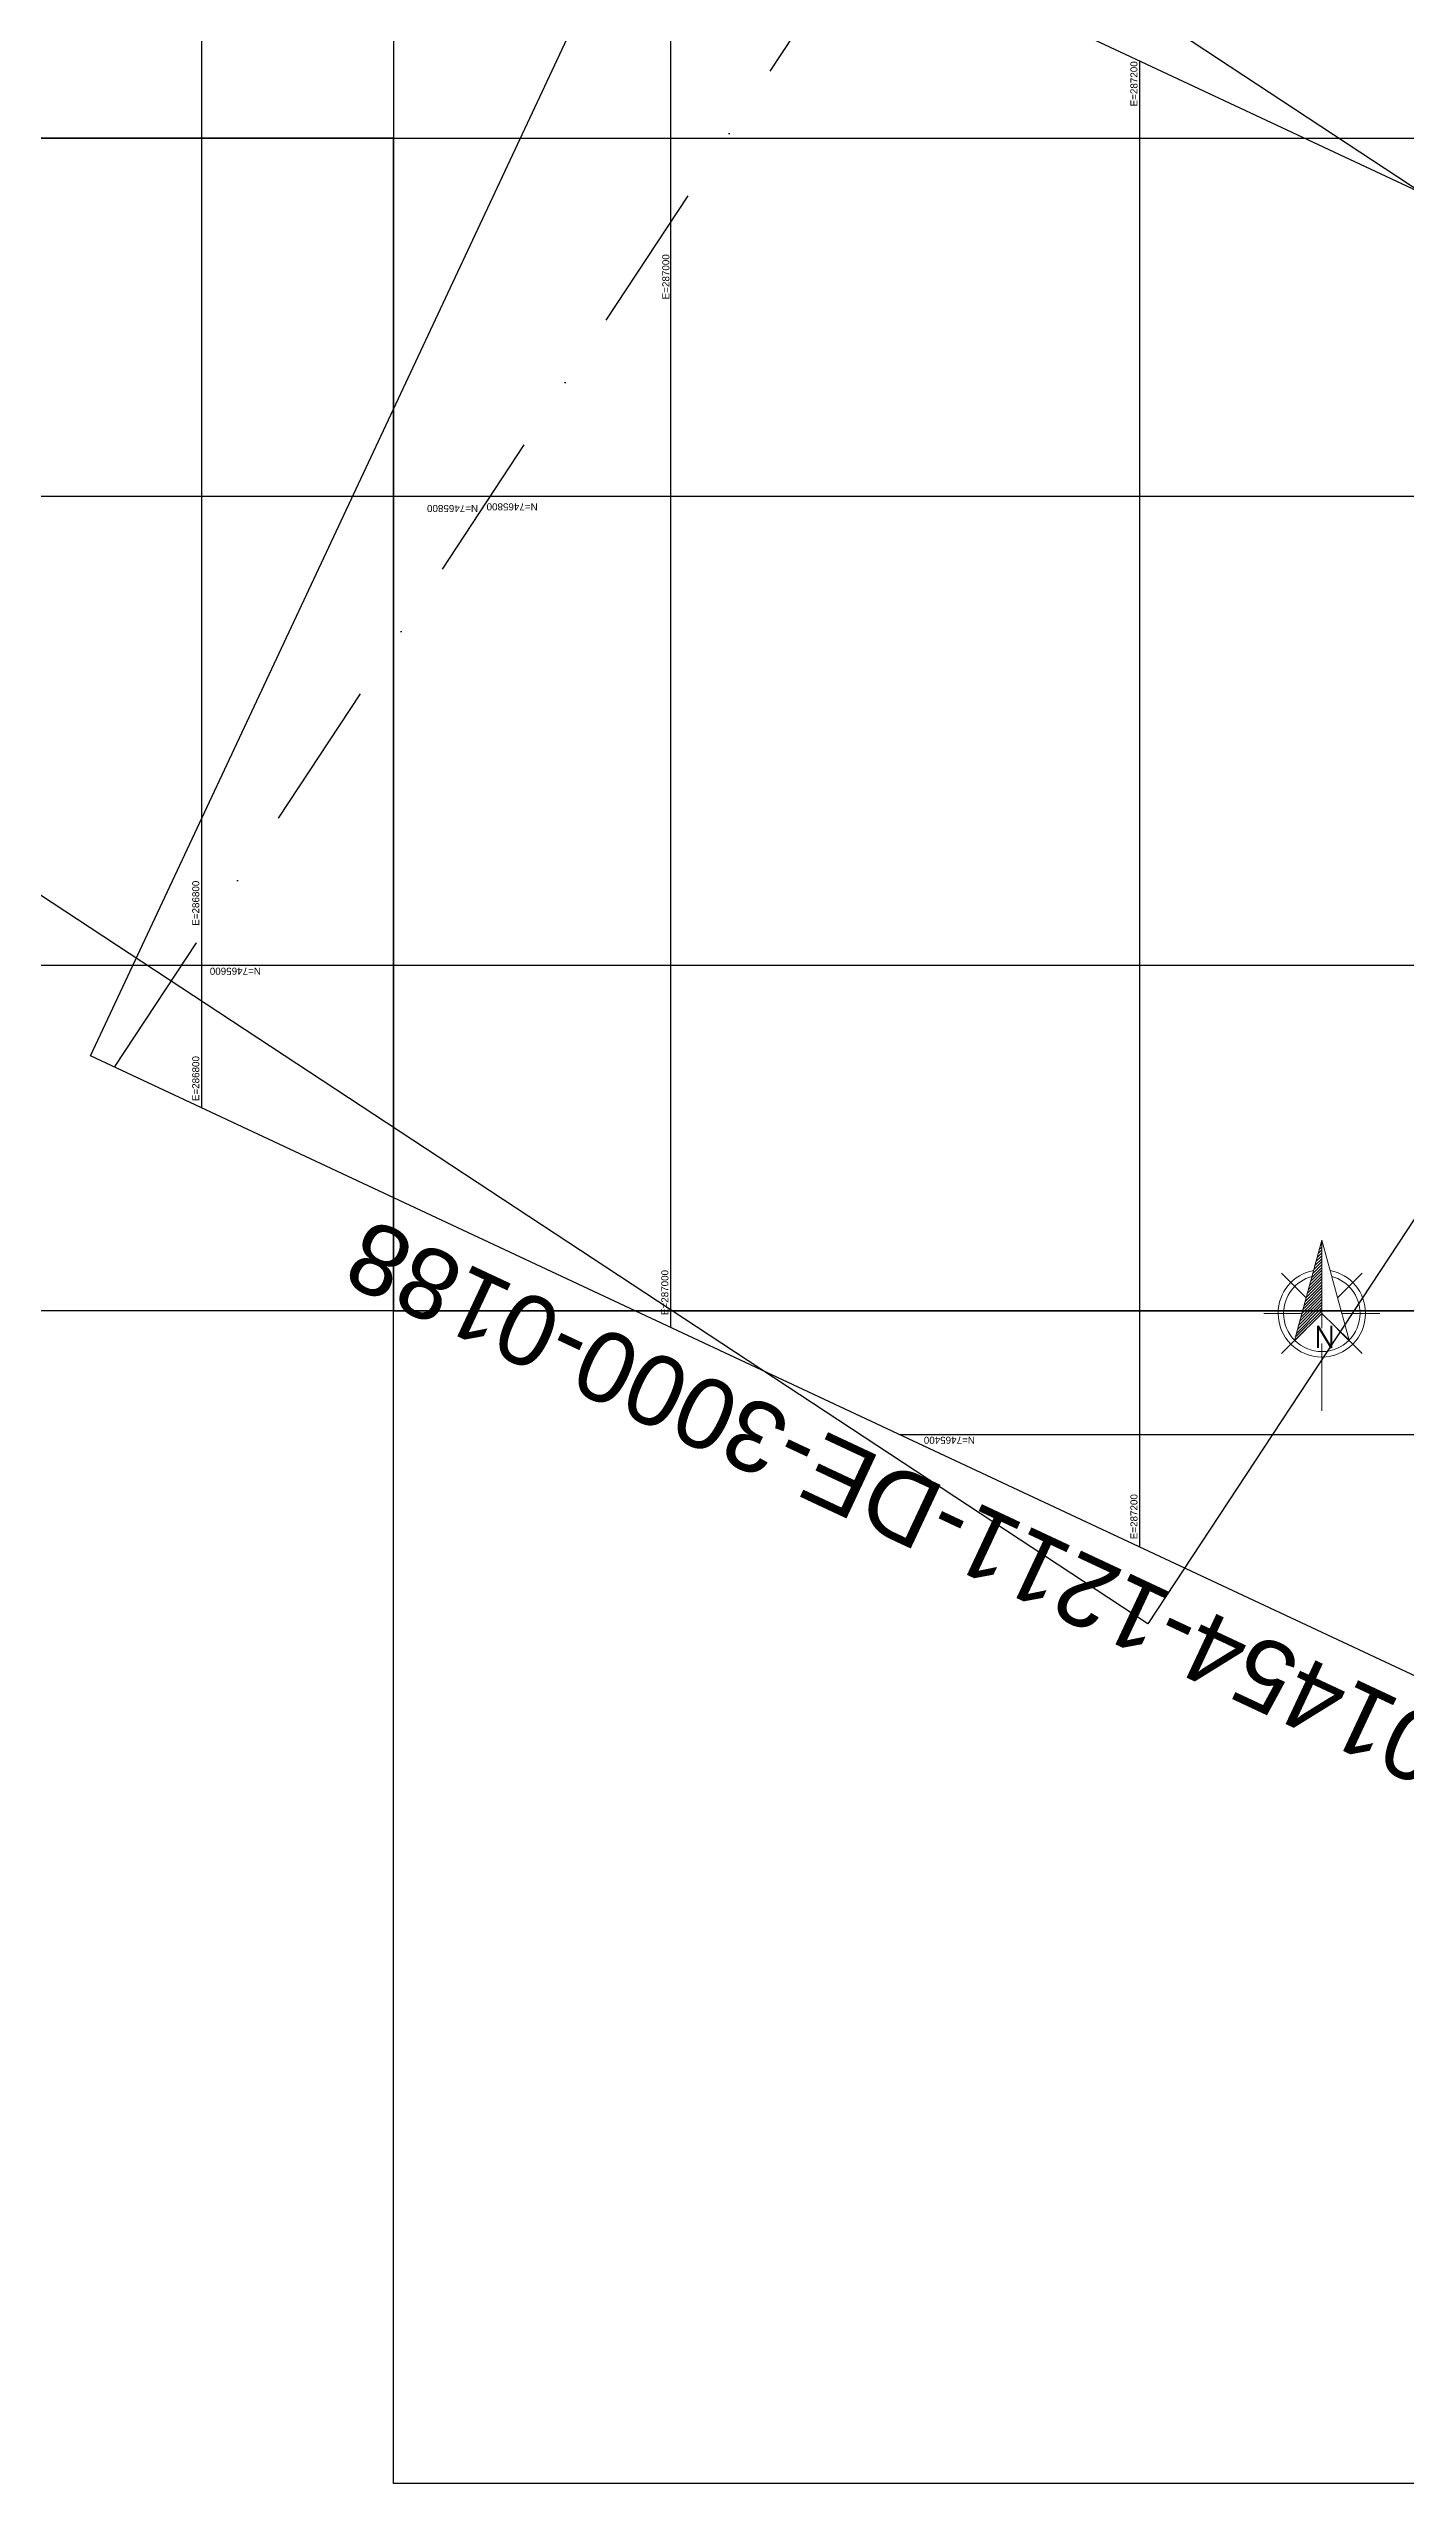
# Model space of a CAD drawing. Header units: metres. Extents: x 286076 to 340267, y 7379330 to 7467005.
# Drawn here: x 286735 to 287314, y 7464953 to 7465991 of the extents above; entities that cross this region are included whole.
import ezdxf
from ezdxf.enums import TextEntityAlignment as Align

# ---------------------------------------------------------------- set-up
doc = ezdxf.new("R2010")
doc.units = ezdxf.units.M
doc.header["$LTSCALE"] = 10
doc.linetypes.add('DASHDOT', pattern=[25.4, 12.7, -6.35, 0, -6.35])
for name, color, linetype in [('A-ARTICULAÇÃO', 255, 'Continuous'), ('A-IMAGENS', 255, 'Continuous'), ('F-MALHA', 8, 'Continuous'), ('f-malha-txt', 8, 'Continuous')]:
    doc.layers.add(name, color=color, linetype=linetype)
doc.layers.add('A-VIEWPORTS', color=2, linetype='Continuous', plot=False)
doc.layers.add('VNOR', color=2, linetype='Continuous', lineweight=9)
doc.styles.add('Arial', font='arial.ttf')
doc.styles.add('R200', font='simplex.shx', dxfattribs={"height": 5})
doc.styles.add('R60', font='arial.ttf', dxfattribs={"height": 1.5})
picture_1 = doc.add_image_def('image2.jpg', size_in_pixel=(5000, 5000))
picture_2 = doc.add_image_def('image4.jpg', size_in_pixel=(5000, 5000))
picture_3 = doc.add_image_def('image24.jpg', size_in_pixel=(5000, 5000))
picture_4 = doc.add_image_def('image25.jpg', size_in_pixel=(5000, 5000))

# ---------------------------------------------------------------- blocks, each defined once
blk = doc.blocks.new('*X50')
at = {"color": 0}
for p, q in [((147.15, -410.22), (147.62, -409.76)), ((147.35, -409.49), (147.62, -409.23)), ((147.55, -408.76), (147.62, -408.7)), ((145.36, -416.79), (147.62, -414.53)), ((145.56, -416.06), (147.62, -414)), ((145.76, -415.33), (147.62, -413.47)), ((145.96, -414.6), (147.62, -412.94)), ((146.16, -413.87), (147.62, -412.41)), ((146.36, -413.14), (147.62, -411.88)), ((146.55, -412.41), (147.62, -411.35)), ((146.75, -411.68), (147.62, -410.82)), ((146.95, -410.95), (147.62, -410.29)), ((143.76, -422.63), (147.62, -418.77)), ((143.96, -421.9), (147.62, -418.24)), ((144.16, -421.17), (147.62, -417.71)), ((144.36, -420.44), (147.62, -417.18)), ((144.56, -419.71), (147.62, -416.65)), ((144.76, -418.98), (147.62, -416.12)), ((144.96, -418.25), (147.62, -415.59)), ((145.16, -417.52), (147.62, -415.06)), ((142.76, -426.28), (147.62, -421.42)), ((142.96, -425.55), (147.62, -420.89)), ((143.16, -424.82), (147.62, -420.36)), ((143.36, -424.09), (147.62, -419.83)), ((143.56, -423.36), (147.62, -419.3))]:
    blk.add_line(p, q, dxfattribs=at)
blk = doc.blocks.new('NORTE')
at = {"layer": 'VNOR'}
for p, q in [((0, 12.98), (0, -2.64)), ((-2.79, 2.79), (-7.15, 7.15)), ((2.79, 2.79), (7.15, 7.15)), ((-3.55, 0), (-10.31, 0)), ((3.55, 0), (10.31, 0)), ((-2.79, -2.79), (-7.15, -7.15)), ((2.79, -2.79), (7.15, -7.15)), ((0, -5.33), (0, -17.3))]:
    blk.add_line(p, q, dxfattribs=at)
blk.add_lwpolyline([(-4.87, -4.81), (0, 12.98), (4.85, -4.75), (0, 0), (-4.87, -4.81)], dxfattribs=at)
for points in [[(-7.76, 0, 1), (7.76, 0, 0.359415), (1.47, 7.62, 1)], [(-1.47, 7.62, 0.359415), (-7.76, 0, 1)]]:
    blk.add_lwpolyline(points, format="xyb", dxfattribs=at)
for start, end in [(105.027, 180), (0, 74.973), (180, 0)]:
    blk.add_arc((0, 0), 6.79, start, end, dxfattribs=at)
at = {"layer": 'VNOR', "xscale": 0.9704247146844865, "yscale": 0.9704247146844865, "zscale": 0.9704247146844865}
blk.add_blockref('*X50', (-143.25, 409.42), dxfattribs=at)
at = {"layer": 'VNOR', "style": 'R200'}
blk.add_attdef('NORTE', (-1.39, -6.14), '', height=3.93, dxfattribs=at)

msp = doc.modelspace()

# ---------------------------------------------------------------- linework, layer by layer
at = {"layer": 'A-ARTICULAÇÃO', "color": 222, "linetype": 'DASHDOT', "lineweight": -3, "ltscale": 0.5, "true_color": 0xdb00a4}
msp.add_line((286763, 7465556.7), (287081.9, 7466041.2), dxfattribs=at)
at = {"layer": 'A-VIEWPORTS', "color": 2, "linetype": 'Continuous', "lineweight": -3}
for points in [[(287203.5, 7465319.3), (286076.3, 7466061.3), (286391.9, 7466540.7), (287519.1, 7465798.7)], [(287975, 7464989.2), (286752.8, 7465561.5), (286996.2, 7466081.3), (288218.3, 7465509.1)]]:
    msp.add_lwpolyline(points, close=True, dxfattribs=at)
at = {"layer": 'F-MALHA'}
for p, q in [((286800, 7466272.1), (286800, 7465539.4)), ((287000, 7466140.4), (287000, 7465445.7)), ((287200, 7465985.9), (287200, 7465352.1)), ((287597, 7465800), (286243.3, 7465800)), ((288024.2, 7465600), (286670.5, 7465600)), ((287097.7, 7465400), (288082, 7465400))]:
    msp.add_line(p, q, dxfattribs=at)

# ---------------------------------------------------------------- block references
at = {"layer": 'VNOR', "xscale": 2.4, "yscale": 2.4, "zscale": 2.4}
msp.add_blockref('NORTE', (287277.7, 7465451.7), dxfattribs=at).add_auto_attribs({'NORTE': 'N'})

# ---------------------------------------------------------------- texts
at = {"layer": 'A-VIEWPORTS', "color": 2, "linetype": 'Continuous', "lineweight": -3, "insert": (287359, 7465264.9), "char_height": 30, "attachment_point": 8, "rotation": 154.9107, "style": 'Arial'}
msp.add_mtext('P01454-1211-DE-3000-0182P01454-1211-DE-3000-0188', dxfattribs=at)
at = {"layer": 'f-malha-txt', "style": 'R60'}
for s, rotation, p in [('E=287200', 90, (287200, 7465985.6)), ('N=7465800', 180, (286896.2, 7465797.3, -3)), ('N=7465800', 180, (286921.6, 7465798, -5)), ('E=286800', 90, (286800, 7465636.2)), ('N=7465600', 180, (286803.6, 7465600)), ('N=7465400', 180, (287108, 7465400))]:
    msp.add_text(s, height=3, rotation=rotation, dxfattribs=at).set_placement(p, align=Align.BOTTOM_RIGHT)
for s, p in [('E=287000', (287000.4, 7465884.1)), ('E=286800', (286800, 7465542.2)), ('E=287000', (287000, 7465451)), ('E=287200', (287200, 7465355.4))]:
    msp.add_text(s, height=3, rotation=90, dxfattribs=at).set_placement(p, align=Align.BOTTOM_LEFT)

# ---------------------------------------------------------------- pictures from other files: only their frames are drawn
at = {"layer": 'A-IMAGENS', "transparency": 33554687}
image = msp.add_image(picture_4, insert=(286381.9, 7465952.8), size_in_units=(500, 500), dxfattribs=dict(at, brightness=90))
image.dxf.flags = 7
image = msp.add_image(picture_3, insert=(286381.9, 7465452.8), size_in_units=(500, 500), dxfattribs=dict(at, brightness=90))
image.dxf.flags = 7
image = msp.add_image(picture_1, insert=(286881.9, 7465452.8), size_in_units=(500, 500), dxfattribs=dict(at, brightness=90))
image.dxf.flags = 7
at = {"layer": 'A-IMAGENS'}
image = msp.add_image(picture_2, insert=(286881.9, 7464952.8), size_in_units=(500, 500), dxfattribs=dict(at, brightness=90))
image.dxf.flags = 7

doc.saveas('drawing.dxf')
